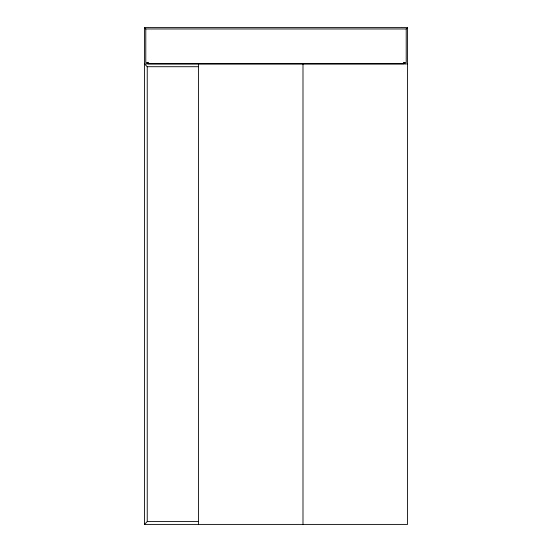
<?xml version="1.0" encoding="UTF-8"?>
<svg xmlns="http://www.w3.org/2000/svg" width="552" height="552" viewBox="0 0 552 552"><rect width="100%" height="100%" fill="white"/><g stroke="black" fill="none" stroke-linecap="round" stroke-linejoin="round"><path stroke-width="0.83" d="M146.825 63.894L148.191 62.535L148.191 63.804L403.809 63.804L403.809 62.535L406.21 62.535L406.21 28.966L407.569 27.6L144.431 27.6L144.431 524.4L407.569 524.4L407.569 27.6M144.431 524.4L147.239 521.592L147.239 66.709L144.431 63.894L407.569 63.894M144.431 27.6L145.79 28.966L406.21 28.966M148.191 62.535L145.79 62.535L145.79 28.966M147.239 66.709L198.416 66.709M147.239 521.592L198.416 521.592M403.809 62.535L405.175 63.894M302.993 63.894L302.993 524.4M198.416 63.894L198.416 524.4"/></g></svg>
